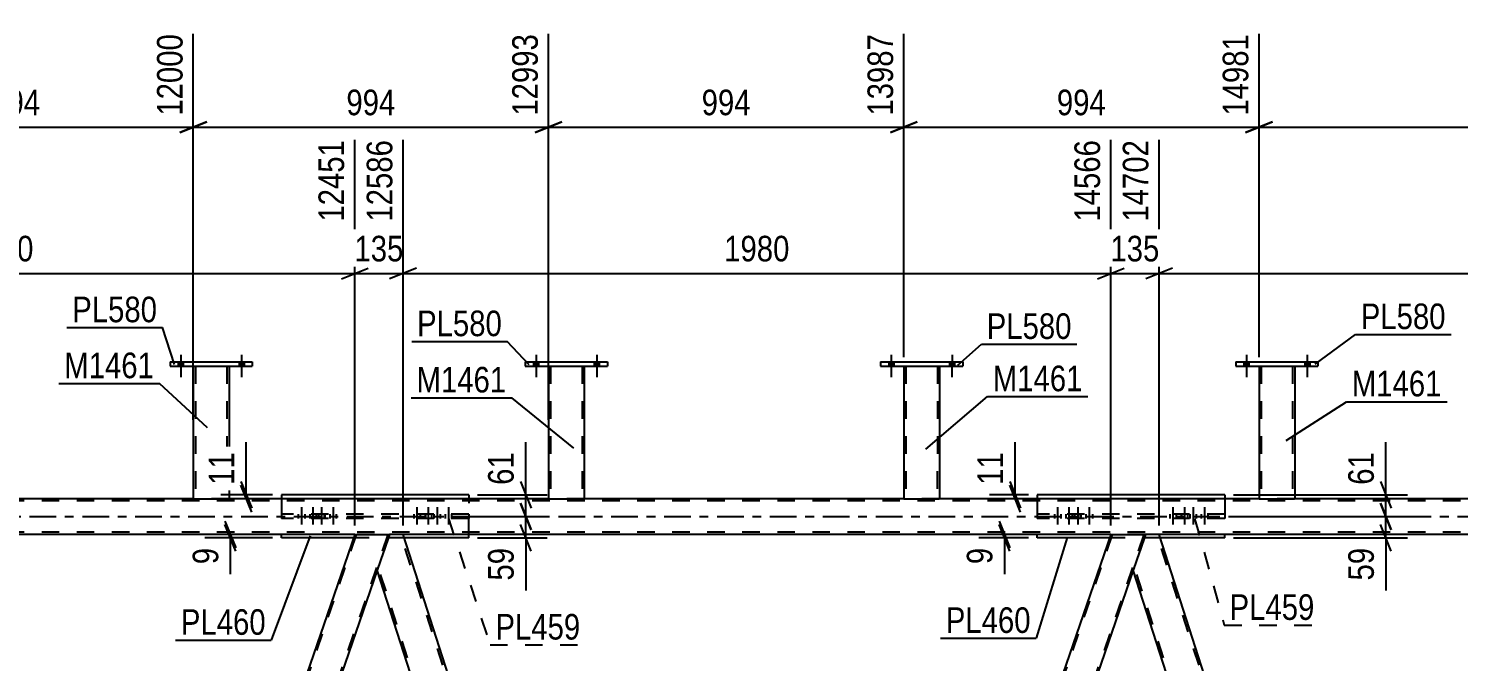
# Model space of a CAD drawing. Header units: millimetres. Extents: x 0 to 841, y 0 to 594.
# Drawn here: x 524.3 to 684.3, y 425.9 to 496.7 of the extents above; entities that cross this region are included whole.
import ezdxf

# ---------------------------------------------------------------- set-up
doc = ezdxf.new("R2010")
doc.units = ezdxf.units.MM
doc.linetypes.add('DXK_LINE_DOT2', pattern=[3.9198, 1.9599, -1.9599])
doc.linetypes.add('DXK_LINE_DOT3', pattern=[5.9187, 2.979, -0.9799, 0.9799, -0.9799])
doc.styles.add('Arial Narrow', font='ARIALN.TTF', dxfattribs={"height": 0.2})

# ---------------------------------------------------------------- blocks, each defined once
blk = doc.blocks.new('Part-570349097-5575 - 5549')
at = {"color": 2, "linetype": 'Continuous'}
for p, q in [((637.2, 444.51), (637.2, 444.08)), ((658.17, 444.51), (637.2, 444.51)), ((658.17, 444.51), (658.17, 444.08)), ((637.2, 439.71), (637.2, 440.08)), ((658.17, 439.71), (658.17, 440.08)), ((645.3, 439.71), (637.2, 439.71)), ((658.17, 439.71), (650.94, 439.71))]:
    blk.add_line(p, q, dxfattribs=at)
at = {"color": 7, "linetype": 'DXK_LINE_DOT2'}
for p, q in [((637.2, 444.08), (637.2, 440.08)), ((658.17, 444.08), (658.17, 440.08)), ((650.94, 439.71), (645.3, 439.71))]:
    blk.add_line(p, q, dxfattribs=at)
blk = doc.blocks.new('Part-570349097-5580 - 5549')
at = {"color": 2, "linetype": 'Continuous'}
for p, q in [((552.6, 444.51), (552.6, 444.08)), ((573.57, 444.51), (552.6, 444.51)), ((573.57, 444.51), (573.57, 444.08)), ((552.6, 439.71), (552.6, 440.08)), ((573.57, 439.71), (573.57, 440.08)), ((560.69, 439.71), (552.6, 439.71)), ((573.57, 439.71), (566.34, 439.71))]:
    blk.add_line(p, q, dxfattribs=at)
at = {"color": 7, "linetype": 'DXK_LINE_DOT2'}
for p, q in [((552.6, 444.08), (552.6, 440.08)), ((573.57, 444.08), (573.57, 443.6)), ((573.57, 440.08), (573.57, 443.6)), ((566.34, 439.71), (560.69, 439.71))]:
    blk.add_line(p, q, dxfattribs=at)
blk = doc.blocks.new('Part-570349097-5648 - 5549')
at = {"color": 7, "linetype": 'DXK_LINE_DOT2'}
for p, q in [((766.86, 443.84), (62.76, 443.84)), ((546.75, 444.08), (542.75, 444.08)), ((586.5, 444.08), (582.5, 444.08)), ((626.25, 444.08), (622.25, 444.08)), ((666.01, 444.08), (662, 444.08)), ((766.86, 440.32), (62.76, 440.32)), ((766.86, 440.08), (560.82, 440.08)), ((566.22, 440.08), (564.69, 440.08)), ((649.29, 440.08), (645.43, 440.08)), ((650.83, 440.08), (649.29, 440.08))]:
    blk.add_line(p, q, dxfattribs=at)
at = {"color": 2, "linetype": 'Continuous'}
for p, q in [((542.75, 444.08), (507, 444.08)), ((582.5, 444.08), (546.75, 444.08)), ((622.25, 444.08), (586.5, 444.08)), ((662, 444.08), (626.25, 444.08)), ((701.76, 444.08), (666.01, 444.08)), ((560.82, 440.08), (62.76, 440.08)), ((564.69, 440.08), (564.69, 440.08)), ((645.43, 440.08), (566.22, 440.08)), ((649.29, 440.08), (649.29, 440.08)), ((730.03, 440.08), (650.83, 440.08))]:
    blk.add_line(p, q, dxfattribs=at)
at = {"color": 7, "linetype": 'DXK_LINE_DOT3'}
blk.add_line((62.76, 442.08), (766.86, 442.08), dxfattribs=at)
blk = doc.blocks.new('Part-570349097-5658 - 5549')
at = {"color": 2, "linetype": 'Continuous'}
for p, q in [((649.29, 440.08), (647.92, 436.07)), ((650.83, 440.08), (649.29, 440.08)), ((689.18, 321.39), (650.83, 440.08)), ((686.04, 318.12), (647.92, 436.07)), ((688.92, 320.64), (688.06, 318.12)), ((689.18, 321.39), (688.92, 320.64))]:
    blk.add_line(p, q, dxfattribs=at)
at = {"color": 7, "linetype": 'DXK_LINE_DOT2'}
for p, q in [((689.05, 321.01), (650.57, 440.08)), ((686.29, 318.12), (648.05, 436.45)), ((689.16, 321.33), (688.92, 320.64)), ((688.06, 318.12), (686.04, 318.12))]:
    blk.add_line(p, q, dxfattribs=at)
blk = doc.blocks.new('Part-570349097-5663 - 5549')
at = {"color": 7, "linetype": 'DXK_LINE_DOT2'}
for p, q in [((645.59, 440.08), (603.62, 318.11)), ((649.13, 440.08), (607.15, 318.11)), ((649.29, 440.08), (647.92, 436.07)), ((604.57, 321.38), (603.45, 318.11)), ((607.32, 318.11), (603.45, 318.11))]:
    blk.add_line(p, q, dxfattribs=at)
at = {"color": 2, "linetype": 'Continuous'}
for p, q in [((645.42, 440.08), (604.57, 321.38)), ((645.42, 440.08), (648.96, 440.08)), ((648.96, 440.08), (649.29, 440.08)), ((647.92, 436.07), (607.32, 318.11))]:
    blk.add_line(p, q, dxfattribs=at)
blk = doc.blocks.new('Part-570349097-5668 - 5549')
at = {"color": 2, "linetype": 'Continuous'}
for p, q in [((564.69, 440.08), (563.31, 436.07)), ((566.22, 440.08), (564.69, 440.08)), ((604.57, 321.38), (566.22, 440.08)), ((601.43, 318.11), (563.31, 436.07)), ((604.31, 320.63), (603.45, 318.11)), ((604.57, 321.38), (604.31, 320.63))]:
    blk.add_line(p, q, dxfattribs=at)
at = {"color": 7, "linetype": 'DXK_LINE_DOT2'}
for p, q in [((604.44, 321.01), (565.96, 440.08)), ((601.68, 318.11), (563.44, 436.44)), ((604.55, 321.33), (604.31, 320.63)), ((603.45, 318.11), (601.43, 318.11))]:
    blk.add_line(p, q, dxfattribs=at)
blk = doc.blocks.new('Part-570349097-5673 - 5549')
at = {"color": 7, "linetype": 'DXK_LINE_DOT2'}
for p, q in [((560.99, 440.08), (519.01, 318.11)), ((564.52, 440.08), (522.54, 318.11)), ((564.69, 440.08), (563.31, 436.07)), ((519.97, 321.38), (518.84, 318.11)), ((522.71, 318.11), (518.84, 318.11))]:
    blk.add_line(p, q, dxfattribs=at)
at = {"color": 2, "linetype": 'Continuous'}
for p, q in [((560.82, 440.08), (519.97, 321.38)), ((560.82, 440.08), (564.35, 440.08)), ((564.35, 440.08), (564.69, 440.08)), ((563.31, 436.07), (522.71, 318.11))]:
    blk.add_line(p, q, dxfattribs=at)
blk = doc.blocks.new('Bolt-570349097-6010 - 5549')
at = {"linetype": 'Continuous'}
for points in [[(541.07, 458.91), (541.63, 458.91), (541.63, 459.39), (541.07, 459.39)], [(541.07, 458.91), (541.63, 458.91), (541.63, 459.39), (541.07, 459.39)], [(547.87, 458.91), (548.43, 458.91), (548.43, 459.39), (547.87, 459.39)], [(547.87, 458.91), (548.43, 458.91), (548.43, 459.39), (547.87, 459.39)]]:
    blk.add_hatch(color=1, dxfattribs=at).paths.add_polyline_path(points)
at = {"color": 1, "linetype": 'Continuous'}
for p, q in [((541.07, 459.39), (541.07, 458.91)), ((541.07, 459.39), (541.07, 458.91)), ((541.35, 460.19), (541.35, 457.67)), ((541.35, 460.19), (541.35, 457.67)), ((541.63, 459.39), (541.63, 458.91)), ((541.63, 459.39), (541.63, 458.91)), ((547.87, 459.39), (547.87, 458.91)), ((547.87, 459.39), (547.87, 458.91)), ((548.15, 460.19), (548.15, 457.67)), ((548.15, 460.19), (548.15, 457.67)), ((548.43, 459.39), (548.43, 458.91)), ((548.43, 459.39), (548.43, 458.91))]:
    blk.add_line(p, q, dxfattribs=at)
blk = doc.blocks.new('Part-570349097-5834 - 5549')
at = {"color": 2, "linetype": 'Continuous'}
for p, q in [((542.75, 458.91), (542.75, 444.08)), ((546.75, 458.91), (546.75, 444.07)), ((542.75, 444.08), (546.71, 444.07)), ((546.75, 444.07), (546.71, 444.07))]:
    blk.add_line(p, q, dxfattribs=at)
at = {"color": 7, "linetype": 'DXK_LINE_DOT2'}
for p, q in [((542.75, 458.91), (546.75, 458.91)), ((542.99, 458.91), (542.99, 444.08)), ((546.51, 458.91), (546.51, 444.07)), ((546.49, 444.07), (546.51, 444.07))]:
    blk.add_line(p, q, dxfattribs=at)
blk = doc.blocks.new('Part-570349097-5839 - 5549')
at = {"color": 2, "linetype": 'Continuous'}
for p, q in [((540.15, 459.39), (540.15, 458.91)), ((540.15, 459.39), (549.35, 459.39)), ((549.35, 459.39), (549.35, 458.91)), ((540.15, 458.91), (549.35, 458.91))]:
    blk.add_line(p, q, dxfattribs=at)
blk = doc.blocks.new('Part-570349097-5844 - 5549')
at = {"color": 2, "linetype": 'Continuous'}
for p, q in [((582.5, 458.91), (582.5, 444.08)), ((586.5, 458.91), (586.5, 444.08)), ((582.5, 444.08), (586.47, 444.08)), ((586.5, 444.08), (586.47, 444.08))]:
    blk.add_line(p, q, dxfattribs=at)
at = {"color": 7, "linetype": 'DXK_LINE_DOT2'}
for p, q in [((582.5, 458.91), (586.5, 458.91)), ((582.74, 458.91), (582.74, 444.08)), ((586.26, 458.91), (586.26, 444.08)), ((586.24, 444.08), (586.26, 444.08))]:
    blk.add_line(p, q, dxfattribs=at)
blk = doc.blocks.new('Part-570349097-5849 - 5549')
at = {"color": 2, "linetype": 'Continuous'}
for p, q in [((579.9, 459.39), (579.9, 458.91)), ((579.9, 459.39), (589.1, 459.39)), ((589.1, 459.39), (589.1, 458.91)), ((579.9, 458.91), (589.1, 458.91))]:
    blk.add_line(p, q, dxfattribs=at)
blk = doc.blocks.new('Part-570349097-5854 - 5549')
at = {"color": 2, "linetype": 'Continuous'}
for p, q in [((622.26, 458.91), (622.25, 444.08)), ((626.26, 458.91), (626.25, 444.08)), ((622.25, 444.08), (626.22, 444.08)), ((626.25, 444.08), (626.22, 444.08))]:
    blk.add_line(p, q, dxfattribs=at)
at = {"color": 7, "linetype": 'DXK_LINE_DOT2'}
for p, q in [((622.26, 458.91), (626.26, 458.91)), ((622.5, 458.91), (622.49, 444.08)), ((626.02, 458.91), (626.01, 444.08)), ((626, 444.08), (626.01, 444.08))]:
    blk.add_line(p, q, dxfattribs=at)
blk = doc.blocks.new('Part-570349097-5859 - 5549')
at = {"color": 2, "linetype": 'Continuous'}
for p, q in [((619.65, 459.39), (619.65, 458.91)), ((619.65, 459.39), (628.85, 459.39)), ((628.85, 459.39), (628.85, 458.91)), ((619.65, 458.91), (628.85, 458.91))]:
    blk.add_line(p, q, dxfattribs=at)
blk = doc.blocks.new('Part-570349097-5864 - 5549')
at = {"color": 2, "linetype": 'Continuous'}
for p, q in [((662.01, 458.91), (662.01, 444.08)), ((666.01, 458.91), (666.01, 444.08)), ((662.01, 444.08), (665.97, 444.08)), ((666.01, 444.08), (665.97, 444.08))]:
    blk.add_line(p, q, dxfattribs=at)
at = {"color": 7, "linetype": 'DXK_LINE_DOT2'}
for p, q in [((662.01, 458.91), (666.01, 458.91)), ((662.25, 458.91), (662.25, 444.08)), ((665.77, 458.91), (665.77, 444.08)), ((665.75, 444.08), (665.77, 444.08))]:
    blk.add_line(p, q, dxfattribs=at)
blk = doc.blocks.new('Part-570349097-5869 - 5549')
at = {"color": 2, "linetype": 'Continuous'}
for p, q in [((659.41, 459.39), (659.41, 458.91)), ((659.41, 459.39), (668.61, 459.39)), ((668.61, 459.39), (668.61, 458.91)), ((659.41, 458.91), (668.61, 458.91))]:
    blk.add_line(p, q, dxfattribs=at)
blk = doc.blocks.new('Part-570349097-5922 - 5549')
at = {"color": 7, "linetype": 'DXK_LINE_DOT2'}
for p, q in [((573.57, 442.35), (552.6, 442.35)), ((552.6, 442.35), (552.6, 441.87)), ((573.57, 441.87), (552.6, 441.87)), ((557.39, 442.35), (557.39, 441.87)), ((568.77, 441.87), (568.77, 442.35)), ((573.57, 442.35), (573.57, 441.87))]:
    blk.add_line(p, q, dxfattribs=at)
blk = doc.blocks.new('Part-570349097-5927 - 5549')
at = {"color": 7, "linetype": 'DXK_LINE_DOT2'}
for p, q in [((658.17, 442.35), (637.2, 442.35)), ((637.2, 442.35), (637.2, 441.87)), ((658.17, 441.87), (637.2, 441.87)), ((642, 442.35), (642, 441.87)), ((653.38, 441.87), (653.38, 442.35)), ((658.17, 442.35), (658.17, 441.87))]:
    blk.add_line(p, q, dxfattribs=at)
blk = doc.blocks.new('Bolt-570349097-5995 - 5549')
at = {"color": 1, "linetype": 'DXK_LINE_DOT2'}
for p, q in [((554.5, 442.35), (554.5, 441.87)), ((554.86, 443.15), (554.86, 440.15)), ((555.22, 442.35), (555.22, 441.87)), ((555.78, 442.35), (555.78, 441.87)), ((556.14, 443.15), (556.14, 440.15)), ((556.5, 442.35), (556.5, 441.87)), ((556.75, 442.35), (556.75, 441.87)), ((557.11, 443.15), (557.11, 440.15)), ((557.47, 442.35), (557.47, 441.87)), ((558.03, 442.35), (558.03, 441.87)), ((558.39, 443.15), (558.39, 440.15)), ((558.75, 442.35), (558.75, 441.87))]:
    blk.add_line(p, q, dxfattribs=at)
blk = doc.blocks.new('Bolt-570349097-5996 - 5549')
at = {"linetype": 'Continuous'}
for points in [[(580.82, 458.91), (581.38, 458.91), (581.38, 459.39), (580.82, 459.39)], [(580.82, 458.91), (581.38, 458.91), (581.38, 459.39), (580.82, 459.39)], [(587.62, 458.91), (588.18, 458.91), (588.18, 459.39), (587.62, 459.39)], [(587.62, 458.91), (588.18, 458.91), (588.18, 459.39), (587.62, 459.39)]]:
    blk.add_hatch(color=1, dxfattribs=at).paths.add_polyline_path(points)
at = {"color": 1, "linetype": 'Continuous'}
for p, q in [((580.82, 459.39), (580.82, 458.91)), ((580.82, 459.39), (580.82, 458.91)), ((581.1, 460.19), (581.1, 457.67)), ((581.1, 460.19), (581.1, 457.67)), ((581.38, 459.39), (581.38, 458.91)), ((581.38, 459.39), (581.38, 458.91)), ((587.62, 459.39), (587.62, 458.91)), ((587.62, 459.39), (587.62, 458.91)), ((587.9, 460.19), (587.9, 457.67)), ((587.9, 460.19), (587.9, 457.67)), ((588.18, 459.39), (588.18, 458.91)), ((588.18, 459.39), (588.18, 458.91))]:
    blk.add_line(p, q, dxfattribs=at)
blk = doc.blocks.new('Bolt-570349097-5997 - 5549')
at = {"color": 1, "linetype": 'DXK_LINE_DOT2'}
for p, q in [((567.41, 442.35), (567.41, 441.87)), ((567.77, 443.15), (567.77, 440.15)), ((568.13, 442.35), (568.13, 441.87)), ((568.69, 442.35), (568.69, 441.87)), ((569.05, 443.15), (569.05, 440.15)), ((569.41, 442.35), (569.41, 441.87)), ((569.67, 442.35), (569.67, 441.87)), ((570.03, 443.15), (570.03, 440.15)), ((570.39, 442.35), (570.39, 441.87)), ((570.94, 442.35), (570.94, 441.87)), ((571.3, 443.15), (571.3, 440.15)), ((571.66, 442.35), (571.66, 441.87))]:
    blk.add_line(p, q, dxfattribs=at)
blk = doc.blocks.new('Bolt-570349097-5998 - 5549')
at = {"color": 1, "linetype": 'DXK_LINE_DOT2'}
for p, q in [((652.02, 442.35), (652.02, 441.87)), ((652.38, 443.15), (652.38, 440.15)), ((652.74, 442.35), (652.74, 441.87)), ((653.3, 442.35), (653.3, 441.87)), ((653.66, 443.15), (653.66, 440.15)), ((654.02, 442.35), (654.02, 441.87)), ((654.27, 442.35), (654.27, 441.87)), ((654.63, 443.15), (654.63, 440.15)), ((654.99, 442.35), (654.99, 441.87)), ((655.55, 442.35), (655.55, 441.87)), ((655.91, 443.15), (655.91, 440.15)), ((656.27, 442.35), (656.27, 441.87))]:
    blk.add_line(p, q, dxfattribs=at)
blk = doc.blocks.new('Bolt-570349097-5999 - 5549')
at = {"linetype": 'Continuous'}
for points in [[(660.33, 458.91), (660.89, 458.91), (660.89, 459.39), (660.33, 459.39)], [(660.33, 458.91), (660.89, 458.91), (660.89, 459.39), (660.33, 459.39)], [(667.13, 458.91), (667.69, 458.91), (667.69, 459.39), (667.13, 459.39)], [(667.13, 458.91), (667.69, 458.91), (667.69, 459.39), (667.13, 459.39)]]:
    blk.add_hatch(color=1, dxfattribs=at).paths.add_polyline_path(points)
at = {"color": 1, "linetype": 'Continuous'}
for p, q in [((660.33, 459.39), (660.33, 458.91)), ((660.33, 459.39), (660.33, 458.91)), ((660.61, 460.19), (660.61, 457.67)), ((660.61, 460.19), (660.61, 457.67)), ((660.89, 459.39), (660.89, 458.91)), ((660.89, 459.39), (660.89, 458.91)), ((667.13, 459.39), (667.13, 458.91)), ((667.13, 459.39), (667.13, 458.91)), ((667.41, 460.19), (667.41, 457.67)), ((667.41, 460.19), (667.41, 457.67)), ((667.69, 459.39), (667.69, 458.91)), ((667.69, 459.39), (667.69, 458.91))]:
    blk.add_line(p, q, dxfattribs=at)
blk = doc.blocks.new('Bolt-570349097-6011 - 5549')
at = {"color": 1, "linetype": 'DXK_LINE_DOT2'}
for p, q in [((639.11, 442.35), (639.11, 441.87)), ((639.47, 443.15), (639.47, 440.15)), ((639.83, 442.35), (639.83, 441.87)), ((640.38, 442.35), (640.38, 441.87)), ((640.74, 443.15), (640.74, 440.15)), ((641.1, 442.35), (641.1, 441.87)), ((641.36, 442.35), (641.36, 441.87)), ((641.72, 443.15), (641.72, 440.15)), ((642.08, 442.35), (642.08, 441.87)), ((642.64, 442.35), (642.64, 441.87)), ((643, 443.15), (643, 440.15)), ((643.36, 442.35), (643.36, 441.87))]:
    blk.add_line(p, q, dxfattribs=at)
blk = doc.blocks.new('Bolt-570349097-6012 - 5549')
at = {"linetype": 'Continuous'}
for points in [[(620.57, 458.91), (621.13, 458.91), (621.13, 459.39), (620.57, 459.39)], [(620.57, 458.91), (621.13, 458.91), (621.13, 459.39), (620.57, 459.39)], [(627.37, 458.91), (627.93, 458.91), (627.93, 459.39), (627.37, 459.39)], [(627.37, 458.91), (627.93, 458.91), (627.93, 459.39), (627.37, 459.39)]]:
    blk.add_hatch(color=1, dxfattribs=at).paths.add_polyline_path(points)
at = {"color": 1, "linetype": 'Continuous'}
for p, q in [((620.57, 459.39), (620.57, 458.91)), ((620.57, 459.39), (620.57, 458.91)), ((620.86, 460.19), (620.85, 457.67)), ((620.86, 460.19), (620.85, 457.67)), ((621.13, 459.39), (621.13, 458.91)), ((621.13, 459.39), (621.13, 458.91)), ((627.37, 459.39), (627.37, 458.91)), ((627.37, 459.39), (627.37, 458.91)), ((627.66, 460.19), (627.65, 457.67)), ((627.66, 460.19), (627.65, 457.67)), ((627.93, 459.39), (627.93, 458.91)), ((627.93, 459.39), (627.93, 458.91))]:
    blk.add_line(p, q, dxfattribs=at)
blk = doc.blocks.new('StraightDimension-570349097-6572 - 5549')
at = {"color": 7, "linetype": 'Continuous'}
for p, q in [((650.83, 441.08), (650.83, 484.23)), ((730.03, 441.08), (730.03, 479.73)), ((652.33, 469.89), (649.33, 468.69)), ((650.83, 469.29), (730.03, 469.29)), ((728.53, 468.69), (731.53, 469.89))]:
    blk.add_line(p, q, dxfattribs=at)
at = {"color": 0, "linetype": 'Continuous'}
blk.add_wipeout([(729.43, 480.33), (725.23, 480.33), (725.23, 469.99), (729.43, 469.99)], dxfattribs=at)
at = {"color": 0}
blk.add_wipeout([(694.68, 470.04), (694.68, 474.24), (686.17, 474.24), (686.17, 470.04)], dxfattribs=at)
at = {"color": 3, "linetype": 'Continuous', "style": 'Arial Narrow'}
blk.add_text('16682', height=2.863, rotation=90.0002, dxfattribs=at).set_placement((728.83, 470.59))
at = {"color": 3, "style": 'Arial Narrow'}
blk.add_text('1980', height=2.863, dxfattribs=at).set_placement((686.77, 470.64))
blk = doc.blocks.new('StraightDimension-570349097-22587 - 5549')
at = {"color": 7, "linetype": 'Continuous'}
for p, q in [((634.11, 446.01), (635.31, 443.01)), ((635.31, 442.58), (634.11, 445.58)), ((636.2, 444.51), (631.86, 444.51)), ((636.2, 444.08), (631.86, 444.08)), ((634.71, 444.08), (634.71, 444.51))]:
    blk.add_line(p, q, dxfattribs=at)
at = {"color": 0}
blk.add_wipeout([(633.96, 449.9), (629.76, 449.9), (629.76, 445.04), (633.96, 445.04)], dxfattribs=at)
at = {"color": 7, "linetype": 'Continuous'}
blk.add_line((634.71, 444.51), (634.71, 450.42), dxfattribs=at)
blk.add_line((634.71, 444.51), (634.71, 450.42), dxfattribs=at)
at = {"color": 3, "style": 'Arial Narrow'}
blk.add_text('11', height=2.863, rotation=90.0002, dxfattribs=at).set_placement((633.36, 445.64))
blk = doc.blocks.new('StraightDimension-570349097-22702 - 5549')
at = {"color": 7, "linetype": 'Continuous'}
for p, q in [((675.61, 443.58), (676.81, 440.58)), ((659.17, 442.08), (678.61, 442.08)), ((676.21, 439.71), (676.21, 442.08)), ((676.81, 438.21), (675.61, 441.21)), ((659.17, 439.71), (678.61, 439.71))]:
    blk.add_line(p, q, dxfattribs=at)
at = {"color": 0}
blk.add_wipeout([(675.46, 439.19), (671.26, 439.19), (671.26, 434.33), (675.46, 434.33)], dxfattribs=at)
at = {"color": 7, "linetype": 'Continuous'}
blk.add_line((676.21, 439.71), (676.21, 433.81), dxfattribs=at)
blk.add_line((676.21, 439.71), (676.21, 433.81), dxfattribs=at)
at = {"color": 3, "style": 'Arial Narrow'}
blk.add_text('59', height=2.863, rotation=90.0002, dxfattribs=at).set_placement((674.86, 434.93))
blk = doc.blocks.new('StraightDimension-570349097-22701 - 5549')
at = {"color": 7, "linetype": 'Continuous'}
for p, q in [((675.61, 446.01), (676.81, 443.01)), ((659.17, 444.51), (678.61, 444.51)), ((676.81, 440.58), (675.61, 443.58)), ((676.21, 442.08), (676.21, 444.51)), ((659.17, 442.08), (678.61, 442.08))]:
    blk.add_line(p, q, dxfattribs=at)
at = {"color": 0}
blk.add_wipeout([(675.46, 449.9), (671.26, 449.9), (671.26, 445.04), (675.46, 445.04)], dxfattribs=at)
at = {"color": 7, "linetype": 'Continuous'}
blk.add_line((676.21, 444.51), (676.21, 450.42), dxfattribs=at)
blk.add_line((676.21, 444.51), (676.21, 450.42), dxfattribs=at)
at = {"color": 3, "style": 'Arial Narrow'}
blk.add_text('61', height=2.863, rotation=90.0002, dxfattribs=at).set_placement((674.86, 445.64))
blk = doc.blocks.new('StraightDimension-570349097-21205 - 5549')
at = {"color": 7, "linetype": 'Continuous'}
for p, q in [((622.26, 459.91), (622.26, 496.09)), ((662.01, 459.91), (662.01, 496.09)), ((623.76, 486.25), (620.76, 485.05)), ((622.26, 485.65), (662.01, 485.65)), ((660.51, 485.05), (663.51, 486.25))]:
    blk.add_line(p, q, dxfattribs=at)
at = {"color": 0, "linetype": 'Continuous'}
blk.add_wipeout([(661.41, 496.69), (657.21, 496.69), (657.21, 486.35), (661.41, 486.35)], dxfattribs=at)
at = {"color": 0}
blk.add_wipeout([(645.47, 486.4), (645.47, 490.6), (638.79, 490.6), (638.79, 486.4)], dxfattribs=at)
at = {"color": 3, "linetype": 'Continuous', "style": 'Arial Narrow'}
blk.add_text('14981', height=2.863, rotation=90.0002, dxfattribs=at).set_placement((660.81, 486.95))
at = {"color": 3, "style": 'Arial Narrow'}
blk.add_text('994', height=2.863, dxfattribs=at).set_placement((639.39, 487))
blk = doc.blocks.new('StraightDimension-570349097-21208 - 5549')
at = {"color": 7, "linetype": 'Continuous'}
for p, q in [((503, 459.91), (503, 496.09)), ((542.75, 452.91), (542.75, 496.09)), ((504.5, 486.25), (501.5, 485.05)), ((503, 485.65), (542.75, 485.65)), ((541.25, 485.05), (544.25, 486.25))]:
    blk.add_line(p, q, dxfattribs=at)
at = {"color": 0, "linetype": 'Continuous'}
blk.add_wipeout([(542.15, 496.69), (537.95, 496.69), (537.95, 486.35), (542.15, 486.35)], dxfattribs=at)
at = {"color": 0}
blk.add_wipeout([(526.22, 486.4), (526.22, 490.6), (519.53, 490.6), (519.53, 486.4)], dxfattribs=at)
at = {"color": 3, "linetype": 'Continuous', "style": 'Arial Narrow'}
blk.add_text('12000', height=2.863, rotation=90.0002, dxfattribs=at).set_placement((541.55, 486.95))
at = {"color": 3, "style": 'Arial Narrow'}
blk.add_text('994', height=2.863, dxfattribs=at).set_placement((520.13, 487))
blk = doc.blocks.new('StraightDimension-570349097-22741 - 5549')
at = {"color": 7, "linetype": 'Continuous'}
for p, q in [((579.35, 443.58), (580.55, 440.58)), ((574.57, 442.08), (582.35, 442.08)), ((579.95, 439.71), (579.95, 442.08)), ((580.55, 438.21), (579.35, 441.21)), ((574.57, 439.71), (582.35, 439.71))]:
    blk.add_line(p, q, dxfattribs=at)
at = {"color": 0}
blk.add_wipeout([(579.2, 439.18), (575, 439.18), (575, 434.32), (579.2, 434.32)], dxfattribs=at)
at = {"color": 7, "linetype": 'Continuous'}
blk.add_line((579.95, 439.71), (579.95, 433.8), dxfattribs=at)
blk.add_line((579.95, 439.71), (579.95, 433.8), dxfattribs=at)
at = {"color": 3, "style": 'Arial Narrow'}
blk.add_text('59', height=2.863, rotation=90.0002, dxfattribs=at).set_placement((578.6, 434.92))
blk = doc.blocks.new('StraightDimension-570349097-21206 - 5549')
at = {"color": 7, "linetype": 'Continuous'}
for p, q in [((582.5, 452.9), (582.5, 496.09)), ((622.26, 459.91), (622.26, 496.09)), ((584, 486.25), (581, 485.05)), ((582.5, 485.65), (622.26, 485.65)), ((620.76, 485.05), (623.76, 486.25))]:
    blk.add_line(p, q, dxfattribs=at)
at = {"color": 0, "linetype": 'Continuous'}
blk.add_wipeout([(621.66, 496.69), (617.46, 496.69), (617.46, 486.35), (621.66, 486.35)], dxfattribs=at)
at = {"color": 0}
blk.add_wipeout([(605.72, 486.4), (605.72, 490.6), (599.04, 490.6), (599.04, 486.4)], dxfattribs=at)
at = {"color": 3, "linetype": 'Continuous', "style": 'Arial Narrow'}
blk.add_text('13987', height=2.863, rotation=90.0002, dxfattribs=at).set_placement((621.06, 486.95))
at = {"color": 3, "style": 'Arial Narrow'}
blk.add_text('994', height=2.863, dxfattribs=at).set_placement((599.64, 487))
blk = doc.blocks.new('StraightDimension-570349097-6484 - 5549')
at = {"color": 7, "linetype": 'Continuous'}
for p, q in [((481.61, 441.08), (481.61, 484.23)), ((560.82, 441.08), (560.82, 484.23)), ((483.11, 469.89), (480.11, 468.69)), ((481.61, 469.29), (560.82, 469.29)), ((559.32, 468.69), (562.32, 469.89))]:
    blk.add_line(p, q, dxfattribs=at)
at = {"color": 0, "linetype": 'Continuous'}
blk.add_wipeout([(560.22, 484.83), (556.02, 484.83), (556.02, 474.49), (560.22, 474.49)], dxfattribs=at)
at = {"color": 0}
blk.add_wipeout([(525.47, 470.04), (525.47, 474.24), (516.96, 474.24), (516.96, 470.04)], dxfattribs=at)
at = {"color": 3, "linetype": 'Continuous', "style": 'Arial Narrow'}
blk.add_text('12451', height=2.863, rotation=90.0002, dxfattribs=at).set_placement((559.62, 475.09))
at = {"color": 3, "style": 'Arial Narrow'}
blk.add_text('1980', height=2.863, dxfattribs=at).set_placement((517.56, 470.64))
blk = doc.blocks.new('StraightDimension-570349097-6506 - 5549')
at = {"color": 7, "linetype": 'Continuous'}
for p, q in [((560.82, 441.08), (560.82, 484.23)), ((566.22, 441.08), (566.22, 484.23)), ((559.32, 468.69), (562.32, 469.89)), ((560.82, 469.29), (566.22, 469.29)), ((567.72, 469.89), (564.72, 468.69))]:
    blk.add_line(p, q, dxfattribs=at)
at = {"color": 0}
blk.add_wipeout([(566.86, 470.04), (566.86, 474.24), (560.18, 474.24), (560.18, 470.04)], dxfattribs=at)
at = {"color": 3, "style": 'Arial Narrow'}
blk.add_text('135', height=2.863, dxfattribs=at).set_placement((560.78, 470.64))
at = {"color": 0, "linetype": 'Continuous'}
blk.add_wipeout([(565.62, 484.83), (561.42, 484.83), (561.42, 474.49), (565.62, 474.49)], dxfattribs=at)
at = {"color": 3, "linetype": 'Continuous', "style": 'Arial Narrow'}
blk.add_text('12586', height=2.863, rotation=90.0002, dxfattribs=at).set_placement((565.02, 475.09))
blk = doc.blocks.new('StraightDimension-570349097-6528 - 5549')
at = {"color": 7, "linetype": 'Continuous'}
for p, q in [((566.22, 441.08), (566.22, 484.23)), ((645.42, 441.08), (645.42, 484.23)), ((567.72, 469.89), (564.72, 468.69)), ((566.22, 469.29), (645.42, 469.29)), ((643.92, 468.69), (646.92, 469.89))]:
    blk.add_line(p, q, dxfattribs=at)
at = {"color": 0, "linetype": 'Continuous'}
blk.add_wipeout([(644.82, 484.83), (640.62, 484.83), (640.62, 474.49), (644.82, 474.49)], dxfattribs=at)
at = {"color": 0}
blk.add_wipeout([(610.08, 470.04), (610.08, 474.24), (601.56, 474.24), (601.56, 470.04)], dxfattribs=at)
at = {"color": 3, "linetype": 'Continuous', "style": 'Arial Narrow'}
blk.add_text('14566', height=2.863, rotation=90.0002, dxfattribs=at).set_placement((644.22, 475.09))
at = {"color": 3, "style": 'Arial Narrow'}
blk.add_text('1980', height=2.863, dxfattribs=at).set_placement((602.16, 470.64))
blk = doc.blocks.new('StraightDimension-570349097-6550 - 5549')
at = {"color": 7, "linetype": 'Continuous'}
for p, q in [((645.42, 441.08), (645.42, 484.23)), ((650.83, 441.08), (650.83, 484.23)), ((643.92, 468.69), (646.92, 469.89)), ((645.42, 469.29), (650.83, 469.29)), ((652.33, 469.89), (649.33, 468.69))]:
    blk.add_line(p, q, dxfattribs=at)
at = {"color": 0}
blk.add_wipeout([(651.47, 470.04), (651.47, 474.24), (644.78, 474.24), (644.78, 470.04)], dxfattribs=at)
at = {"color": 3, "style": 'Arial Narrow'}
blk.add_text('135', height=2.863, dxfattribs=at).set_placement((645.38, 470.64))
at = {"color": 0, "linetype": 'Continuous'}
blk.add_wipeout([(650.23, 484.83), (646.03, 484.83), (646.03, 474.49), (650.23, 474.49)], dxfattribs=at)
at = {"color": 3, "linetype": 'Continuous', "style": 'Arial Narrow'}
blk.add_text('14702', height=2.863, rotation=90.0002, dxfattribs=at).set_placement((649.63, 475.09))
blk = doc.blocks.new('StraightDimension-570349097-21204 - 5549')
at = {"color": 7, "linetype": 'Continuous'}
for p, q in [((662.01, 459.91), (662.01, 496.09)), ((741.51, 459.91), (741.51, 496.09)), ((663.51, 486.25), (660.51, 485.05)), ((662.01, 485.65), (741.51, 485.65)), ((740.01, 485.05), (743.01, 486.25))]:
    blk.add_line(p, q, dxfattribs=at)
at = {"color": 0, "linetype": 'Continuous'}
blk.add_wipeout([(740.91, 496.69), (736.71, 496.69), (736.71, 486.35), (740.91, 486.35)], dxfattribs=at)
at = {"color": 0}
blk.add_wipeout([(706.01, 486.4), (706.01, 490.6), (697.5, 490.6), (697.5, 486.4)], dxfattribs=at)
at = {"color": 3, "linetype": 'Continuous', "style": 'Arial Narrow'}
blk.add_text('16969', height=2.863, rotation=90.0002, dxfattribs=at).set_placement((740.31, 486.95))
at = {"color": 3, "style": 'Arial Narrow'}
blk.add_text('1988', height=2.863, dxfattribs=at).set_placement((698.1, 487))
blk = doc.blocks.new('StraightDimension-570349097-21207 - 5549')
at = {"color": 7, "linetype": 'Continuous'}
for p, q in [((542.75, 452.91), (542.75, 496.09)), ((582.5, 452.9), (582.5, 496.09)), ((544.25, 486.25), (541.25, 485.05)), ((542.75, 485.65), (582.5, 485.65)), ((581, 485.05), (584, 486.25))]:
    blk.add_line(p, q, dxfattribs=at)
at = {"color": 0, "linetype": 'Continuous'}
blk.add_wipeout([(581.9, 496.69), (577.7, 496.69), (577.7, 486.35), (581.9, 486.35)], dxfattribs=at)
at = {"color": 0}
blk.add_wipeout([(565.97, 486.4), (565.97, 490.6), (559.28, 490.6), (559.28, 486.4)], dxfattribs=at)
at = {"color": 3, "linetype": 'Continuous', "style": 'Arial Narrow'}
blk.add_text('12993', height=2.863, rotation=90.0002, dxfattribs=at).set_placement((581.3, 486.95))
at = {"color": 3, "style": 'Arial Narrow'}
blk.add_text('994', height=2.863, dxfattribs=at).set_placement((559.88, 487))
blk = doc.blocks.new('StraightDimension-570349097-22740 - 5549')
at = {"color": 7, "linetype": 'Continuous'}
for p, q in [((579.35, 446.01), (580.55, 443.01)), ((574.57, 444.51), (582.35, 444.51)), ((580.55, 440.58), (579.35, 443.58)), ((579.95, 442.08), (579.95, 444.51)), ((574.57, 442.08), (582.35, 442.08))]:
    blk.add_line(p, q, dxfattribs=at)
at = {"color": 0}
blk.add_wipeout([(579.2, 449.89), (575, 449.89), (575, 445.03), (579.2, 445.03)], dxfattribs=at)
at = {"color": 7, "linetype": 'Continuous'}
blk.add_line((579.95, 444.51), (579.95, 450.41), dxfattribs=at)
blk.add_line((579.95, 444.51), (579.95, 450.41), dxfattribs=at)
at = {"color": 3, "style": 'Arial Narrow'}
blk.add_text('61', height=2.863, rotation=90.0002, dxfattribs=at).set_placement((578.6, 445.63))
blk = doc.blocks.new('StraightDimension-570349097-22561 - 5549')
at = {"color": 7, "linetype": 'Continuous'}
for p, q in [((551.6, 440.08), (544.04, 440.08)), ((546.29, 441.58), (547.49, 438.58)), ((547.49, 438.21), (546.29, 441.21)), ((546.89, 439.71), (546.89, 440.08)), ((551.6, 439.71), (544.04, 439.71))]:
    blk.add_line(p, q, dxfattribs=at)
at = {"color": 0}
blk.add_wipeout([(546.14, 439.18), (541.94, 439.18), (541.94, 436.15), (546.14, 436.15)], dxfattribs=at)
at = {"color": 7, "linetype": 'Continuous'}
blk.add_line((546.89, 439.71), (546.89, 435.63), dxfattribs=at)
blk.add_line((546.89, 439.71), (546.89, 435.63), dxfattribs=at)
at = {"color": 3, "style": 'Arial Narrow'}
blk.add_text('9', height=2.86, rotation=90.0002, dxfattribs=at).set_placement((545.54, 436.75))
blk = doc.blocks.new('StraightDimension-570349097-22563 - 5549')
at = {"color": 7, "linetype": 'Continuous'}
for p, q in [((548.08, 446.01), (549.28, 443.01)), ((549.28, 442.58), (548.08, 445.58)), ((551.6, 444.51), (545.83, 444.51)), ((551.6, 444.08), (545.83, 444.08)), ((548.68, 444.08), (548.68, 444.51))]:
    blk.add_line(p, q, dxfattribs=at)
at = {"color": 0}
blk.add_wipeout([(547.93, 449.89), (543.73, 449.89), (543.73, 445.03), (547.93, 445.03)], dxfattribs=at)
at = {"color": 7, "linetype": 'Continuous'}
blk.add_line((548.68, 444.51), (548.68, 450.41), dxfattribs=at)
blk.add_line((548.68, 444.51), (548.68, 450.41), dxfattribs=at)
at = {"color": 3, "style": 'Arial Narrow'}
blk.add_text('11', height=2.863, rotation=90.0002, dxfattribs=at).set_placement((547.33, 445.63))
blk = doc.blocks.new('StraightDimension-570349097-22585 - 5549')
at = {"color": 7, "linetype": 'Continuous'}
for p, q in [((636.2, 440.08), (630.67, 440.08)), ((632.92, 441.58), (634.12, 438.58)), ((634.12, 438.21), (632.92, 441.21)), ((633.52, 439.71), (633.52, 440.08)), ((636.2, 439.71), (630.67, 439.71))]:
    blk.add_line(p, q, dxfattribs=at)
at = {"color": 0}
blk.add_wipeout([(632.77, 439.19), (628.57, 439.19), (628.57, 436.16), (632.77, 436.16)], dxfattribs=at)
at = {"color": 7, "linetype": 'Continuous'}
blk.add_line((633.52, 439.71), (633.52, 435.64), dxfattribs=at)
blk.add_line((633.52, 439.71), (633.52, 435.64), dxfattribs=at)
at = {"color": 3, "style": 'Arial Narrow'}
blk.add_text('9', height=2.86, rotation=90.0002, dxfattribs=at).set_placement((632.17, 436.76))
blk = doc.blocks.new('Mark-570349097-5571 - 5549')
at = {"color": 0}
blk.add_wipeout([(636.46, 429.06), (636.46, 432.06), (626.96, 432.06), (626.96, 429.06)], dxfattribs=at)
blk.add_wipeout([(636.46, 429.06), (636.46, 432.06), (626.96, 432.06), (626.96, 429.06)], dxfattribs=at)
at = {"color": 30, "linetype": 'Continuous'}
for p in [(640.56, 439.74), (626.36, 428.46)]:
    blk.add_line(p, (637.06, 428.46), dxfattribs=at)
at = {"color": 3, "style": 'Arial Narrow'}
blk.add_text('PL460', height=2.863, dxfattribs=at).set_placement((626.96, 429.06))
blk = doc.blocks.new('Mark-570349097-5576 - 5549')
at = {"color": 0}
blk.add_wipeout([(550.86, 428.85), (550.86, 431.85), (541.36, 431.85), (541.36, 428.85)], dxfattribs=at)
blk.add_wipeout([(550.86, 428.85), (550.86, 431.85), (541.36, 431.85), (541.36, 428.85)], dxfattribs=at)
at = {"color": 30, "linetype": 'Continuous'}
for p in [(555.83, 439.92), (540.76, 428.25)]:
    blk.add_line(p, (551.46, 428.25), dxfattribs=at)
at = {"color": 3, "style": 'Arial Narrow'}
blk.add_text('PL460', height=2.863, dxfattribs=at).set_placement((541.36, 428.85))
blk = doc.blocks.new('Mark-570349097-5830 - 5549')
at = {"color": 0}
blk.add_wipeout([(538.36, 457.57), (538.36, 460.57), (528.31, 460.57), (528.31, 457.57)], dxfattribs=at)
blk.add_wipeout([(538.36, 457.57), (538.36, 460.57), (528.31, 460.57), (528.31, 457.57)], dxfattribs=at)
at = {"color": 30, "linetype": 'Continuous'}
for p in [(527.71, 456.97), (544.35, 452.03)]:
    blk.add_line(p, (538.96, 456.97), dxfattribs=at)
at = {"color": 3, "style": 'Arial Narrow'}
blk.add_text('M1461', height=2.863, dxfattribs=at).set_placement((528.31, 457.57))
blk = doc.blocks.new('Mark-570349097-5835 - 5549')
at = {"color": 0}
blk.add_wipeout([(538.71, 463.83), (538.71, 466.83), (529.2, 466.83), (529.2, 463.83)], dxfattribs=at)
blk.add_wipeout([(538.71, 463.83), (538.71, 466.83), (529.2, 466.83), (529.2, 463.83)], dxfattribs=at)
at = {"color": 30, "linetype": 'Continuous'}
for p in [(528.6, 463.23), (540.66, 459.11)]:
    blk.add_line(p, (539.31, 463.23), dxfattribs=at)
at = {"color": 3, "style": 'Arial Narrow'}
blk.add_text('PL580', height=2.863, dxfattribs=at).set_placement((529.2, 463.83))
blk = doc.blocks.new('Mark-570349097-5840 - 5549')
at = {"color": 0}
blk.add_wipeout([(577.78, 455.97), (577.78, 458.97), (567.73, 458.97), (567.73, 455.97)], dxfattribs=at)
blk.add_wipeout([(577.78, 455.97), (577.78, 458.97), (567.73, 458.97), (567.73, 455.97)], dxfattribs=at)
at = {"color": 30, "linetype": 'Continuous'}
for p in [(567.13, 455.37), (585.33, 449.74)]:
    blk.add_line(p, (578.38, 455.37), dxfattribs=at)
at = {"color": 3, "style": 'Arial Narrow'}
blk.add_text('M1461', height=2.863, dxfattribs=at).set_placement((567.73, 455.97))
blk = doc.blocks.new('Mark-570349097-5845 - 5549')
at = {"color": 0}
blk.add_wipeout([(577.29, 462.27), (577.29, 465.27), (567.79, 465.27), (567.79, 462.27)], dxfattribs=at)
blk.add_wipeout([(577.29, 462.27), (577.29, 465.27), (567.79, 465.27), (567.79, 462.27)], dxfattribs=at)
at = {"color": 30, "linetype": 'Continuous'}
for p in [(567.19, 461.67), (580.34, 459.05)]:
    blk.add_line(p, (577.89, 461.67), dxfattribs=at)
at = {"color": 3, "style": 'Arial Narrow'}
blk.add_text('PL580', height=2.863, dxfattribs=at).set_placement((567.79, 462.27))
blk = doc.blocks.new('Mark-570349097-5850 - 5549')
at = {"color": 0}
blk.add_wipeout([(642.27, 456.11), (642.27, 459.11), (632.22, 459.11), (632.22, 456.11)], dxfattribs=at)
blk.add_wipeout([(642.27, 456.11), (642.27, 459.11), (632.22, 459.11), (632.22, 456.11)], dxfattribs=at)
at = {"color": 30, "linetype": 'Continuous'}
for p, q in [((624.72, 449.61), (631.62, 455.51)), ((631.62, 455.51), (642.87, 455.51))]:
    blk.add_line(p, q, dxfattribs=at)
at = {"color": 3, "style": 'Arial Narrow'}
blk.add_text('M1461', height=2.863, dxfattribs=at).set_placement((632.22, 456.11))
blk = doc.blocks.new('Mark-570349097-5855 - 5549')
at = {"color": 0}
blk.add_wipeout([(641.04, 461.96), (641.04, 464.96), (631.54, 464.96), (631.54, 461.96)], dxfattribs=at)
blk.add_wipeout([(641.04, 461.96), (641.04, 464.96), (631.54, 464.96), (631.54, 461.96)], dxfattribs=at)
at = {"color": 30, "linetype": 'Continuous'}
for p, q in [((628.3, 459.01), (630.94, 461.36)), ((630.94, 461.36), (641.64, 461.36))]:
    blk.add_line(p, q, dxfattribs=at)
at = {"color": 3, "style": 'Arial Narrow'}
blk.add_text('PL580', height=2.863, dxfattribs=at).set_placement((631.54, 461.96))
blk = doc.blocks.new('Mark-570349097-5860 - 5549')
at = {"color": 0}
blk.add_wipeout([(682.45, 455.53), (682.45, 458.53), (672.4, 458.53), (672.4, 455.53)], dxfattribs=at)
blk.add_wipeout([(682.45, 455.53), (682.45, 458.53), (672.4, 458.53), (672.4, 455.53)], dxfattribs=at)
at = {"color": 30, "linetype": 'Continuous'}
for p, q in [((665.05, 450.61), (671.8, 454.93)), ((671.8, 454.93), (683.05, 454.93))]:
    blk.add_line(p, q, dxfattribs=at)
at = {"color": 3, "style": 'Arial Narrow'}
blk.add_text('M1461', height=2.863, dxfattribs=at).set_placement((672.4, 455.53))
blk = doc.blocks.new('Mark-570349097-5865 - 5549')
at = {"color": 0}
blk.add_wipeout([(682.91, 463.06), (682.91, 466.06), (673.4, 466.06), (673.4, 463.06)], dxfattribs=at)
blk.add_wipeout([(682.91, 463.06), (682.91, 466.06), (673.4, 466.06), (673.4, 463.06)], dxfattribs=at)
at = {"color": 30, "linetype": 'Continuous'}
for p, q in [((668.31, 459.15), (672.8, 462.46)), ((672.8, 462.46), (683.51, 462.46))]:
    blk.add_line(p, q, dxfattribs=at)
at = {"color": 3, "style": 'Arial Narrow'}
blk.add_text('PL580', height=2.863, dxfattribs=at).set_placement((673.4, 463.06))
blk = doc.blocks.new('Mark-570349097-5918 - 5549')
at = {"color": 0}
blk.add_wipeout([(586.06, 428.32), (586.06, 431.32), (576.56, 431.32), (576.56, 428.32)], dxfattribs=at)
blk.add_wipeout([(586.06, 428.32), (586.06, 431.32), (576.56, 431.32), (576.56, 428.32)], dxfattribs=at)
at = {"color": 30, "linetype": 'DXK_LINE_DOT2'}
for p, q in [((571.3, 441.87), (575.96, 427.72)), ((575.96, 427.72), (586.66, 427.72))]:
    blk.add_line(p, q, dxfattribs=at)
at = {"color": 3, "style": 'Arial Narrow'}
blk.add_text('PL459', height=2.863, dxfattribs=at).set_placement((576.56, 428.32))
blk = doc.blocks.new('Mark-570349097-5923 - 5549')
at = {"color": 0}
blk.add_wipeout([(668.23, 430.52), (668.23, 433.52), (658.72, 433.52), (658.72, 430.52)], dxfattribs=at)
blk.add_wipeout([(668.23, 430.52), (668.23, 433.52), (658.72, 433.52), (658.72, 430.52)], dxfattribs=at)
at = {"color": 30, "linetype": 'DXK_LINE_DOT2'}
for p, q in [((654.81, 441.87), (658.12, 429.92)), ((658.12, 429.92), (668.83, 429.92))]:
    blk.add_line(p, q, dxfattribs=at)
at = {"color": 3, "style": 'Arial Narrow'}
blk.add_text('PL459', height=2.863, dxfattribs=at).set_placement((658.72, 430.52))

msp = doc.modelspace()

# ---------------------------------------------------------------- block references
for name in ['Part-570349097-5839 - 5549', 'Bolt-570349097-6010 - 5549', 'Part-570349097-5849 - 5549', 'Bolt-570349097-5996 - 5549', 'Part-570349097-5859 - 5549', 'Bolt-570349097-6012 - 5549', 'Part-570349097-5869 - 5549', 'Bolt-570349097-5999 - 5549', 'Part-570349097-5834 - 5549', 'Part-570349097-5844 - 5549', 'Part-570349097-5854 - 5549', 'Part-570349097-5864 - 5549', 'Part-570349097-5648 - 5549', 'Part-570349097-5580 - 5549', 'Part-570349097-5575 - 5549', 'Part-570349097-5922 - 5549', 'Bolt-570349097-5995 - 5549', 'Bolt-570349097-5997 - 5549', 'Part-570349097-5927 - 5549', 'Bolt-570349097-6011 - 5549', 'Bolt-570349097-5998 - 5549', 'Part-570349097-5673 - 5549', 'Part-570349097-5668 - 5549', 'Part-570349097-5663 - 5549', 'Part-570349097-5658 - 5549']:
    msp.add_blockref(name, (0, 0))

# ---------------------------------------------------------------- next in the draw order: block references
for name in ['StraightDimension-570349097-21208 - 5549', 'StraightDimension-570349097-6572 - 5549', 'StraightDimension-570349097-22587 - 5549', 'StraightDimension-570349097-22741 - 5549']:
    msp.add_blockref(name, (0, 0))

# ---------------------------------------------------------------- next in the draw order: block references
for name in ['StraightDimension-570349097-21205 - 5549', 'StraightDimension-570349097-6484 - 5549', 'StraightDimension-570349097-22702 - 5549']:
    msp.add_blockref(name, (0, 0))

# ---------------------------------------------------------------- next in the draw order: block references
for name in ['StraightDimension-570349097-21206 - 5549', 'StraightDimension-570349097-21204 - 5549', 'StraightDimension-570349097-6506 - 5549', 'StraightDimension-570349097-22563 - 5549', 'StraightDimension-570349097-22701 - 5549', 'StraightDimension-570349097-22561 - 5549']:
    msp.add_blockref(name, (0, 0))

# ---------------------------------------------------------------- next in the draw order: block references
for name in ['StraightDimension-570349097-6528 - 5549', 'Mark-570349097-5860 - 5549', 'Mark-570349097-5923 - 5549', 'Mark-570349097-5576 - 5549']:
    msp.add_blockref(name, (0, 0))

# ---------------------------------------------------------------- next in the draw order: block references
for name in ['StraightDimension-570349097-21207 - 5549', 'StraightDimension-570349097-6550 - 5549', 'Mark-570349097-5865 - 5549', 'Mark-570349097-5850 - 5549', 'StraightDimension-570349097-22740 - 5549', 'StraightDimension-570349097-22585 - 5549']:
    msp.add_blockref(name, (0, 0))

# ---------------------------------------------------------------- next in the draw order: block references
for name in ['Mark-570349097-5855 - 5549', 'Mark-570349097-5830 - 5549', 'Mark-570349097-5840 - 5549', 'Mark-570349097-5918 - 5549', 'Mark-570349097-5571 - 5549']:
    msp.add_blockref(name, (0, 0))

# ---------------------------------------------------------------- next in the draw order: block references
for name in ['Mark-570349097-5835 - 5549', 'Mark-570349097-5845 - 5549']:
    msp.add_blockref(name, (0, 0))

doc.saveas('drawing.dxf')
